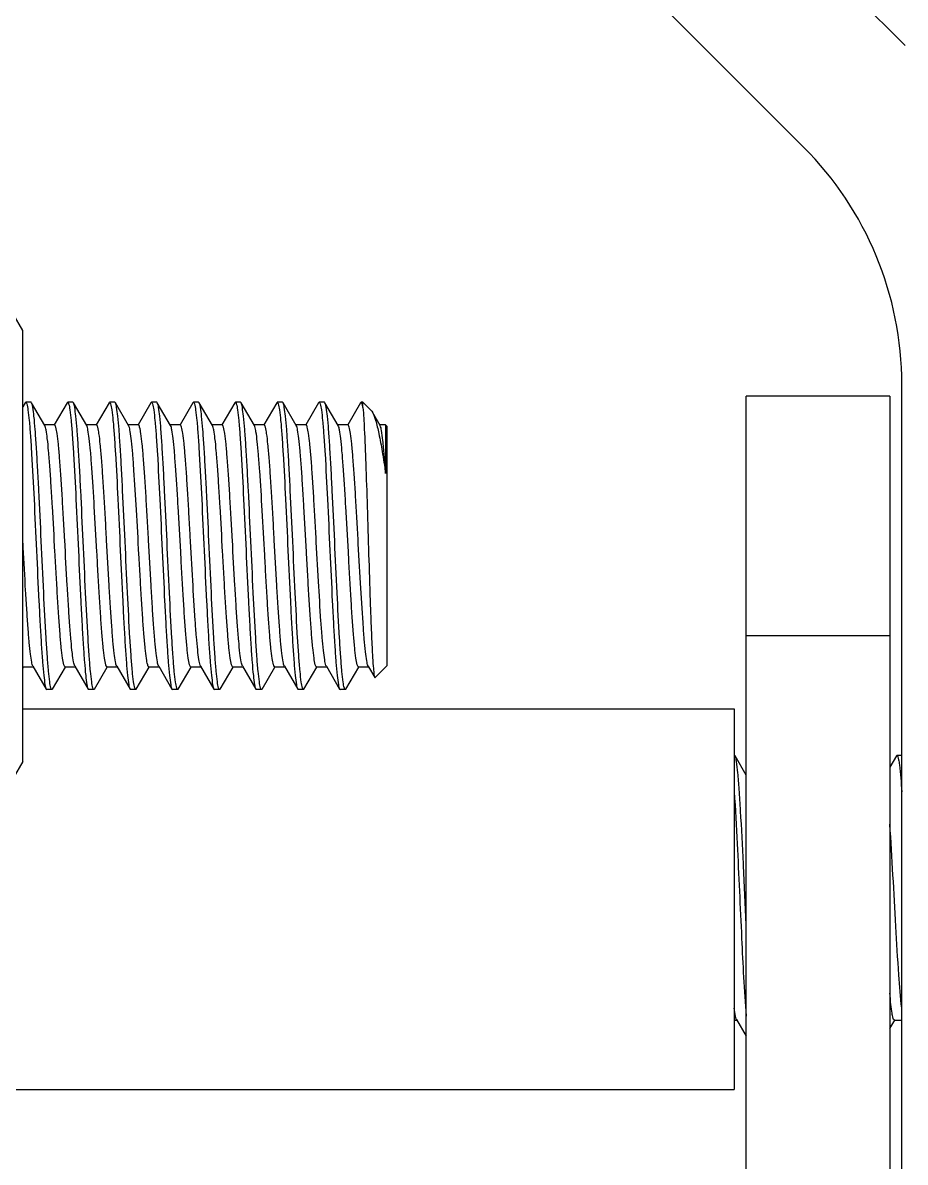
# Model space of a CAD drawing. Extents: x 4995099 to 5303443, y 4627657 to 4889583.
# Drawn here: x 5051316 to 5051850, y 4747990 to 4748681 of the extents above; entities that cross this region are included whole.
import ezdxf

# ---------------------------------------------------------------- set-up
doc = ezdxf.new("R2010")
doc.units = 0
doc.header["$LTSCALE"] = 1000
doc.header["$MEASUREMENT"] = 0
doc.layers.get('0').update_dxf_attribs({"color": 4, "linetype": 'CONTINUOUS'})

msp = doc.modelspace()

# ---------------------------------------------------------------- linework, layer by layer
at = {"linetype": 'Continuous'}
for p, q in [((5051480.22, 4749037.39), (5051850.48, 4748667.13)), ((5051788.87, 4748605.53), (5051418.61, 4748975.79)), ((5051315.53, 4748494.43), (5051303.86, 4748514.64)), ((5051315.53, 4748233.13), (5051315.53, 4748494.43)), ((5051848.41, 4747844.69), (5051848.41, 4748461.79)), ((5051317.01, 4748450.62), (5051315.53, 4748448.06)), ((5051317.01, 4748450.62), (5051317.34, 4748450.9)), ((5051320.51, 4748450.9), (5051317.34, 4748450.9)), ((5051320.51, 4748450.9), (5051317.34, 4748450.9)), ((5051317.34, 4748450.9), (5051317.39, 4748450.89)), ((5051320.84, 4748450.62), (5051320.51, 4748450.9)), ((5051328.86, 4748436.77), (5051320.84, 4748450.62)), ((5051342.42, 4748450.62), (5051334.64, 4748437.19)), ((5051342.42, 4748450.62), (5051342.75, 4748450.9)), ((5051345.92, 4748450.9), (5051342.75, 4748450.9)), ((5051345.92, 4748450.9), (5051342.75, 4748450.9)), ((5051342.75, 4748450.9), (5051342.8, 4748450.89)), ((5051346.25, 4748450.62), (5051345.92, 4748450.9)), ((5051354.27, 4748436.77), (5051346.25, 4748450.62)), ((5051367.83, 4748450.62), (5051360.05, 4748437.19)), ((5051367.83, 4748450.62), (5051368.16, 4748450.9)), ((5051371.33, 4748450.9), (5051368.16, 4748450.9)), ((5051371.33, 4748450.9), (5051368.16, 4748450.9)), ((5051368.16, 4748450.9), (5051368.21, 4748450.89)), ((5051371.66, 4748450.62), (5051371.33, 4748450.9)), ((5051379.68, 4748436.77), (5051371.66, 4748450.62)), ((5051393.24, 4748450.62), (5051385.46, 4748437.19)), ((5051393.24, 4748450.62), (5051393.57, 4748450.9)), ((5051396.74, 4748450.9), (5051393.57, 4748450.9)), ((5051396.74, 4748450.9), (5051393.57, 4748450.9)), ((5051393.57, 4748450.9), (5051393.62, 4748450.89)), ((5051397.07, 4748450.62), (5051396.74, 4748450.9)), ((5051405.09, 4748436.77), (5051397.07, 4748450.62)), ((5051418.65, 4748450.62), (5051410.87, 4748437.19)), ((5051418.65, 4748450.62), (5051418.98, 4748450.9)), ((5051422.15, 4748450.9), (5051418.98, 4748450.9)), ((5051422.15, 4748450.9), (5051418.98, 4748450.9)), ((5051418.98, 4748450.9), (5051419.03, 4748450.89)), ((5051422.48, 4748450.62), (5051422.15, 4748450.9)), ((5051430.5, 4748436.77), (5051422.48, 4748450.62)), ((5051444.06, 4748450.62), (5051436.28, 4748437.19)), ((5051444.06, 4748450.62), (5051444.39, 4748450.9)), ((5051447.56, 4748450.9), (5051444.39, 4748450.9)), ((5051447.56, 4748450.9), (5051444.39, 4748450.9)), ((5051444.39, 4748450.9), (5051444.44, 4748450.89)), ((5051447.89, 4748450.62), (5051447.56, 4748450.9)), ((5051455.91, 4748436.77), (5051447.89, 4748450.62)), ((5051469.47, 4748450.62), (5051461.69, 4748437.19)), ((5051469.47, 4748450.62), (5051469.8, 4748450.9)), ((5051472.97, 4748450.9), (5051469.8, 4748450.9)), ((5051472.97, 4748450.9), (5051469.8, 4748450.9)), ((5051469.8, 4748450.9), (5051469.85, 4748450.89)), ((5051473.3, 4748450.62), (5051472.97, 4748450.9)), ((5051481.32, 4748436.77), (5051473.3, 4748450.62)), ((5051494.88, 4748450.62), (5051487.1, 4748437.19)), ((5051494.88, 4748450.62), (5051495.21, 4748450.9)), ((5051498.38, 4748450.9), (5051495.21, 4748450.9)), ((5051498.38, 4748450.9), (5051495.21, 4748450.9)), ((5051495.21, 4748450.9), (5051495.26, 4748450.89)), ((5051498.71, 4748450.62), (5051498.38, 4748450.9)), ((5051506.73, 4748436.77), (5051498.71, 4748450.62)), ((5051520.29, 4748450.62), (5051512.51, 4748437.19)), ((5051520.62, 4748450.9), (5051520.29, 4748450.62)), ((5051521.71, 4748450.9), (5051520.62, 4748450.9)), ((5051526.64, 4748445.98), (5051521.71, 4748450.9)), ((5051521.71, 4748447.72), (5051521.71, 4748450.9)), ((5051754.03, 4747508.28), (5051754.03, 4748454.53)), ((5051841.15, 4748454.53), (5051754.03, 4748454.53)), ((5051841.15, 4748454.53), (5051841.15, 4747118.69)), ((5051532.14, 4748436.77), (5051527.46, 4748444.86)), ((5051334.78, 4748437.11), (5051328.67, 4748437.11)), ((5051360.19, 4748437.11), (5051354.08, 4748437.11)), ((5051385.6, 4748437.11), (5051379.49, 4748437.11)), ((5051379.88, 4748436.36), (5051379.68, 4748436.77)), ((5051411.01, 4748437.11), (5051404.9, 4748437.11)), ((5051436.42, 4748437.11), (5051430.31, 4748437.11)), ((5051461.83, 4748437.11), (5051455.72, 4748437.11)), ((5051456.15, 4748436.25), (5051455.91, 4748436.77)), ((5051487.24, 4748437.11), (5051481.13, 4748437.11)), ((5051512.65, 4748437.11), (5051506.54, 4748437.11)), ((5051535.51, 4748437.11), (5051531.95, 4748437.11)), ((5051536.23, 4748436.38), (5051535.51, 4748437.11)), ((5051535.51, 4748437.11), (5051535.51, 4748407.78)), ((5051536.23, 4748436.38), (5051536.23, 4748291.18)), ((5051315.73, 4748363.79), (5051315.53, 4748367.33)), ((5051315.78, 4748362.87), (5051315.73, 4748363.79)), ((5051841.15, 4748309.33), (5051754.03, 4748309.33)), ((5051321.69, 4748290.79), (5051329.72, 4748276.94)), ((5051347.1, 4748290.79), (5051355.13, 4748276.94)), ((5051372.51, 4748290.79), (5051380.54, 4748276.94)), ((5051397.92, 4748290.79), (5051405.95, 4748276.94)), ((5051423.33, 4748290.79), (5051431.36, 4748276.94)), ((5051448.74, 4748290.79), (5051456.77, 4748276.94)), ((5051474.15, 4748290.79), (5051482.18, 4748276.94)), ((5051499.56, 4748290.79), (5051499.33, 4748291.3)), ((5051499.56, 4748290.79), (5051507.59, 4748276.94)), ((5051524.97, 4748290.79), (5051524.85, 4748291.04)), ((5051524.97, 4748290.79), (5051525.17, 4748290.45)), ((5051536.23, 4748291.18), (5051529.07, 4748284.02)), ((5051315.53, 4748289.7), (5051315.92, 4748290.37)), ((5051315.77, 4748290.45), (5051321.89, 4748290.45)), ((5051333.54, 4748276.94), (5051341.33, 4748290.37)), ((5051341.18, 4748290.45), (5051347.3, 4748290.45)), ((5051358.95, 4748276.94), (5051366.74, 4748290.37)), ((5051366.59, 4748290.45), (5051372.71, 4748290.45)), ((5051384.36, 4748276.94), (5051392.15, 4748290.37)), ((5051392, 4748290.45), (5051398.12, 4748290.45)), ((5051409.77, 4748276.94), (5051417.56, 4748290.37)), ((5051417.41, 4748290.45), (5051423.53, 4748290.45)), ((5051435.18, 4748276.94), (5051442.97, 4748290.37)), ((5051442.82, 4748290.45), (5051448.94, 4748290.45)), ((5051460.59, 4748276.94), (5051468.38, 4748290.37)), ((5051468.23, 4748290.45), (5051474.35, 4748290.45)), ((5051486, 4748276.94), (5051493.79, 4748290.37)), ((5051493.64, 4748290.45), (5051499.76, 4748290.45)), ((5051511.41, 4748276.94), (5051519.2, 4748290.37)), ((5051519.05, 4748290.45), (5051525.17, 4748290.45)), ((5051525.17, 4748290.45), (5051528.85, 4748284.1)), ((5051528.85, 4748284.1), (5051529.07, 4748284.02)), ((5051329.72, 4748276.94), (5051330.04, 4748276.66)), ((5051333.54, 4748276.94), (5051333.22, 4748276.66)), ((5051355.13, 4748276.94), (5051355.45, 4748276.66)), ((5051358.95, 4748276.94), (5051358.63, 4748276.66)), ((5051380.54, 4748276.94), (5051380.86, 4748276.66)), ((5051384.36, 4748276.94), (5051384.04, 4748276.66)), ((5051405.95, 4748276.94), (5051406.27, 4748276.66)), ((5051409.77, 4748276.94), (5051409.45, 4748276.66)), ((5051431.36, 4748276.94), (5051431.68, 4748276.66)), ((5051435.18, 4748276.94), (5051434.86, 4748276.66)), ((5051456.77, 4748276.94), (5051457.09, 4748276.66)), ((5051460.59, 4748276.94), (5051460.27, 4748276.66)), ((5051482.18, 4748276.94), (5051482.5, 4748276.66)), ((5051486, 4748276.94), (5051485.68, 4748276.66)), ((5051507.59, 4748276.94), (5051507.91, 4748276.66)), ((5051511.41, 4748276.94), (5051511.09, 4748276.66)), ((5051333.22, 4748276.66), (5051330.04, 4748276.66)), ((5051333.22, 4748276.66), (5051330.04, 4748276.66)), ((5051333.22, 4748276.66), (5051333.17, 4748276.67)), ((5051358.63, 4748276.66), (5051355.45, 4748276.66)), ((5051358.63, 4748276.66), (5051355.45, 4748276.66)), ((5051358.63, 4748276.66), (5051358.58, 4748276.67)), ((5051384.04, 4748276.66), (5051380.86, 4748276.66)), ((5051384.04, 4748276.66), (5051380.86, 4748276.66)), ((5051384.04, 4748276.66), (5051383.99, 4748276.67)), ((5051409.45, 4748276.66), (5051406.27, 4748276.66)), ((5051409.45, 4748276.66), (5051406.27, 4748276.66)), ((5051409.45, 4748276.66), (5051409.4, 4748276.67)), ((5051434.86, 4748276.66), (5051431.68, 4748276.66)), ((5051434.86, 4748276.66), (5051431.68, 4748276.66)), ((5051434.86, 4748276.66), (5051434.81, 4748276.67)), ((5051460.27, 4748276.66), (5051457.09, 4748276.66)), ((5051460.27, 4748276.66), (5051457.09, 4748276.66)), ((5051460.27, 4748276.66), (5051460.22, 4748276.67)), ((5051485.68, 4748276.66), (5051482.5, 4748276.66)), ((5051485.68, 4748276.66), (5051482.5, 4748276.66)), ((5051485.68, 4748276.66), (5051485.63, 4748276.67)), ((5051511.09, 4748276.66), (5051507.91, 4748276.66)), ((5051511.09, 4748276.66), (5051507.91, 4748276.66)), ((5051511.09, 4748276.66), (5051511.04, 4748276.67)), ((5051315.53, 4748265.04), (5051746.77, 4748265.04)), ((5051746.77, 4748265.04), (5051746.77, 4748034.18)), ((5051747.34, 4748236.45), (5051747.02, 4748236.73)), ((5051754.03, 4748224.9), (5051747.34, 4748236.45)), ((5051845.15, 4748236.45), (5051841.15, 4748229.55)), ((5051845.15, 4748236.45), (5051845.48, 4748236.73)), ((5051848.66, 4748236.73), (5051845.48, 4748236.73)), ((5051848.66, 4748236.73), (5051845.48, 4748236.73)), ((5051315.53, 4748233.13), (5051303.86, 4748212.92)), ((5051748.2, 4748076.62), (5051754.03, 4748066.54)), ((5051746.77, 4748076.28), (5051748.58, 4748076.28)), ((5051841.15, 4748071.19), (5051844.11, 4748076.28)), ((5051843.91, 4748076.28), (5051848.41, 4748076.28)), ((5051179.57, 4748034.18), (5051746.77, 4748034.18))]:
    msp.add_line(p, q, dxfattribs=at)
msp.add_arc((5051645.13, 4748461.79), 203.28, 0, 44.99999, dxfattribs=at)
for points, knots in [([(5051317.39, 4748450.89), (5051317.44, 4748450.88), (5051317.74, 4748450.65), (5051317.83, 4748450.27), (5051317.93, 4748449.97)], [0, 0, 0, 0, 0.14607, 1, 1, 1, 1]), ([(5051317.93, 4748449.97), (5051318.31, 4748448.76), (5051318.81, 4748445.34), (5051319.53, 4748438.96), (5051320.21, 4748430.08), (5051321.24, 4748414.2), (5051322.43, 4748390.89), (5051323.82, 4748361.03), (5051325, 4748335.68), (5051325.99, 4748316.6), (5051326.7, 4748304.31), (5051327.43, 4748294.01), (5051328.08, 4748285.96), (5051328.85, 4748280.59), (5051329.25, 4748277.75), (5051329.72, 4748276.94)], [0, 0, 0, 0, 0.021893, 0.059338, 0.11121, 0.175832, 0.33449, 0.514559, 0.692469, 0.77323, 0.844901, 0.90513, 0.951948, 0.983856, 1, 1, 1, 1]), ([(5051332.63, 4748277.59), (5051332.24, 4748278.79), (5051331.74, 4748282.21), (5051331.03, 4748288.59), (5051330.34, 4748297.47), (5051329.31, 4748313.35), (5051328.12, 4748336.66), (5051326.74, 4748366.52), (5051325.56, 4748391.88), (5051324.56, 4748410.96), (5051323.85, 4748423.25), (5051323.12, 4748433.55), (5051322.48, 4748441.6), (5051321.71, 4748446.97), (5051321.31, 4748449.81), (5051320.84, 4748450.62)], [0, 0, 0, 0, 0.02187, 0.059297, 0.111154, 0.175764, 0.334422, 0.514507, 0.692435, 0.773208, 0.844889, 0.905123, 0.951944, 0.983855, 1, 1, 1, 1]), ([(5051342.8, 4748450.89), (5051342.85, 4748450.88), (5051343.15, 4748450.65), (5051343.24, 4748450.27), (5051343.34, 4748449.98)], [0, 0, 0, 0, 0.146483, 1, 1, 1, 1]), ([(5051343.34, 4748449.98), (5051343.72, 4748448.78), (5051344.22, 4748445.36), (5051344.93, 4748438.99), (5051345.62, 4748430.11), (5051346.65, 4748414.23), (5051347.84, 4748390.92), (5051349.23, 4748361.06), (5051350.4, 4748335.7), (5051351.4, 4748316.61), (5051352.11, 4748304.32), (5051352.84, 4748294.01), (5051353.49, 4748285.96), (5051354.26, 4748280.59), (5051354.66, 4748277.75), (5051355.13, 4748276.94)], [0, 0, 0, 0, 0.021833, 0.05923, 0.111064, 0.175659, 0.33431, 0.514413, 0.692368, 0.773157, 0.844855, 0.905103, 0.951934, 0.983852, 1, 1, 1, 1]), ([(5051358.04, 4748277.59), (5051357.65, 4748278.8), (5051357.15, 4748282.22), (5051356.44, 4748288.6), (5051355.75, 4748297.48), (5051354.72, 4748313.36), (5051353.53, 4748336.67), (5051352.15, 4748366.53), (5051350.97, 4748391.88), (5051349.97, 4748410.97), (5051349.26, 4748423.25), (5051348.53, 4748433.55), (5051347.89, 4748441.6), (5051347.12, 4748446.97), (5051346.72, 4748449.81), (5051346.25, 4748450.62)], [0, 0, 0, 0, 0.02189, 0.059333, 0.111204, 0.175825, 0.334482, 0.514553, 0.692464, 0.773225, 0.844897, 0.905128, 0.951947, 0.983856, 1, 1, 1, 1]), ([(5051368.21, 4748450.89), (5051368.26, 4748450.88), (5051368.55, 4748450.66), (5051368.65, 4748450.29), (5051368.74, 4748450)], [0, 0, 0, 0, 0.14739, 1, 1, 1, 1]), ([(5051368.74, 4748450), (5051369.13, 4748448.81), (5051369.62, 4748445.41), (5051370.34, 4748439.05), (5051371.03, 4748430.18), (5051372.06, 4748414.31), (5051373.25, 4748391.01), (5051374.63, 4748361.13), (5051375.81, 4748335.75), (5051376.81, 4748316.65), (5051377.52, 4748304.35), (5051378.25, 4748294.03), (5051378.9, 4748285.97), (5051379.67, 4748280.59), (5051380.07, 4748277.75), (5051380.54, 4748276.94)], [0, 0, 0, 0, 0.021699, 0.058987, 0.110742, 0.175283, 0.333897, 0.514056, 0.692114, 0.772961, 0.844719, 0.905022, 0.951896, 0.98384, 1, 1, 1, 1]), ([(5051383.45, 4748277.58), (5051383.07, 4748278.79), (5051382.57, 4748282.2), (5051381.85, 4748288.57), (5051381.17, 4748297.45), (5051380.14, 4748313.33), (5051378.94, 4748336.64), (5051377.56, 4748366.5), (5051376.38, 4748391.86), (5051375.38, 4748410.95), (5051374.67, 4748423.24), (5051373.94, 4748433.55), (5051373.3, 4748441.6), (5051372.53, 4748446.97), (5051372.13, 4748449.81), (5051371.66, 4748450.62)], [0, 0, 0, 0, 0.021836, 0.059237, 0.111077, 0.175677, 0.334321, 0.514424, 0.692372, 0.773156, 0.844853, 0.905103, 0.951936, 0.983852, 1, 1, 1, 1]), ([(5051393.62, 4748450.89), (5051393.67, 4748450.88), (5051393.97, 4748450.65), (5051394.06, 4748450.27), (5051394.16, 4748449.97)], [0, 0, 0, 0, 0.146196, 1, 1, 1, 1]), ([(5051394.16, 4748449.97), (5051394.54, 4748448.77), (5051395.04, 4748445.35), (5051395.76, 4748438.97), (5051396.44, 4748430.09), (5051397.47, 4748414.21), (5051398.66, 4748390.9), (5051400.05, 4748361.04), (5051401.23, 4748335.68), (5051402.22, 4748316.6), (5051402.93, 4748304.31), (5051403.66, 4748294.01), (5051404.31, 4748285.96), (5051405.08, 4748280.59), (5051405.48, 4748277.75), (5051405.95, 4748276.94)], [0, 0, 0, 0, 0.021874, 0.059306, 0.111169, 0.175785, 0.334437, 0.514518, 0.69244, 0.773206, 0.844885, 0.905122, 0.951944, 0.983855, 1, 1, 1, 1]), ([(5051408.87, 4748277.56), (5051408.48, 4748278.76), (5051407.98, 4748282.16), (5051407.27, 4748288.52), (5051406.58, 4748297.39), (5051405.55, 4748313.26), (5051404.36, 4748336.57), (5051402.97, 4748366.44), (5051401.79, 4748391.82), (5051400.8, 4748410.92), (5051400.09, 4748423.22), (5051399.35, 4748433.53), (5051398.71, 4748441.59), (5051397.94, 4748446.97), (5051397.54, 4748449.81), (5051397.07, 4748450.62)], [0, 0, 0, 0, 0.021728, 0.059039, 0.110811, 0.175364, 0.333989, 0.514137, 0.692171, 0.773007, 0.844751, 0.905041, 0.951904, 0.983842, 1, 1, 1, 1]), ([(5051419.03, 4748450.89), (5051419.08, 4748450.88), (5051419.38, 4748450.65), (5051419.48, 4748450.27), (5051419.57, 4748449.97)], [0, 0, 0, 0, 0.146015, 1, 1, 1, 1]), ([(5051419.57, 4748449.97), (5051419.95, 4748448.76), (5051420.45, 4748445.34), (5051421.17, 4748438.96), (5051421.85, 4748430.07), (5051422.88, 4748414.19), (5051424.07, 4748390.88), (5051425.46, 4748361.03), (5051426.64, 4748335.67), (5051427.63, 4748316.59), (5051428.34, 4748304.31), (5051429.07, 4748294.01), (5051429.72, 4748285.96), (5051430.49, 4748280.59), (5051430.89, 4748277.75), (5051431.36, 4748276.94)], [0, 0, 0, 0, 0.021902, 0.059353, 0.11123, 0.175855, 0.334516, 0.514581, 0.692484, 0.773243, 0.844911, 0.905136, 0.951951, 0.983857, 1, 1, 1, 1]), ([(5051434.27, 4748277.59), (5051433.88, 4748278.8), (5051433.38, 4748282.21), (5051432.67, 4748288.59), (5051431.98, 4748297.48), (5051430.95, 4748313.36), (5051429.76, 4748336.67), (5051428.38, 4748366.52), (5051427.2, 4748391.88), (5051426.2, 4748410.97), (5051425.49, 4748423.25), (5051424.76, 4748433.55), (5051424.12, 4748441.6), (5051423.35, 4748446.97), (5051422.95, 4748449.81), (5051422.48, 4748450.62)], [0, 0, 0, 0, 0.021885, 0.059324, 0.11119, 0.175807, 0.334466, 0.514541, 0.692458, 0.773225, 0.8449, 0.90513, 0.951948, 0.983856, 1, 1, 1, 1]), ([(5051444.44, 4748450.89), (5051444.49, 4748450.88), (5051444.79, 4748450.65), (5051444.88, 4748450.28), (5051444.97, 4748449.99)], [0, 0, 0, 0, 0.146759, 1, 1, 1, 1]), ([(5051444.97, 4748449.99), (5051445.36, 4748448.79), (5051445.86, 4748445.38), (5051446.57, 4748439.01), (5051447.26, 4748430.13), (5051448.29, 4748414.26), (5051449.48, 4748390.95), (5051450.86, 4748361.08), (5051452.04, 4748335.72), (5051453.04, 4748316.62), (5051453.75, 4748304.33), (5051454.48, 4748294.02), (5051455.13, 4748285.97), (5051455.9, 4748280.59), (5051456.3, 4748277.75), (5051456.77, 4748276.94)], [0, 0, 0, 0, 0.021792, 0.059156, 0.110966, 0.175545, 0.334187, 0.514308, 0.692293, 0.7731, 0.844815, 0.905079, 0.951923, 0.983848, 1, 1, 1, 1]), ([(5051459.68, 4748277.59), (5051459.29, 4748278.8), (5051458.79, 4748282.21), (5051458.08, 4748288.59), (5051457.39, 4748297.48), (5051456.36, 4748313.36), (5051455.17, 4748336.66), (5051453.79, 4748366.52), (5051452.61, 4748391.88), (5051451.61, 4748410.96), (5051450.9, 4748423.25), (5051450.17, 4748433.55), (5051449.53, 4748441.6), (5051448.76, 4748446.97), (5051448.36, 4748449.81), (5051447.89, 4748450.62)], [0, 0, 0, 0, 0.021878, 0.059312, 0.111177, 0.175794, 0.334448, 0.514526, 0.692445, 0.773211, 0.844888, 0.905123, 0.951945, 0.983855, 1, 1, 1, 1]), ([(5051469.85, 4748450.89), (5051469.9, 4748450.88), (5051470.2, 4748450.65), (5051470.29, 4748450.28), (5051470.38, 4748449.99)], [0, 0, 0, 0, 0.146768, 1, 1, 1, 1]), ([(5051470.38, 4748449.99), (5051470.77, 4748448.79), (5051471.27, 4748445.38), (5051471.98, 4748439.01), (5051472.67, 4748430.13), (5051473.7, 4748414.26), (5051474.89, 4748390.95), (5051476.27, 4748361.09), (5051477.45, 4748335.72), (5051478.45, 4748316.62), (5051479.16, 4748304.33), (5051479.89, 4748294.02), (5051480.54, 4748285.97), (5051481.31, 4748280.59), (5051481.71, 4748277.75), (5051482.18, 4748276.94)], [0, 0, 0, 0, 0.021791, 0.059155, 0.110967, 0.175548, 0.334182, 0.514304, 0.692288, 0.773093, 0.844809, 0.905077, 0.951923, 0.983848, 1, 1, 1, 1]), ([(5051485.09, 4748277.57), (5051484.71, 4748278.77), (5051484.21, 4748282.18), (5051483.5, 4748288.54), (5051482.81, 4748297.42), (5051481.78, 4748313.29), (5051480.59, 4748336.6), (5051479.2, 4748366.46), (5051478.02, 4748391.84), (5051477.03, 4748410.93), (5051476.31, 4748423.23), (5051475.58, 4748433.54), (5051474.94, 4748441.59), (5051474.17, 4748446.97), (5051473.77, 4748449.81), (5051473.3, 4748450.62)], [0, 0, 0, 0, 0.021768, 0.059112, 0.11091, 0.17548, 0.33411, 0.514241, 0.692243, 0.773059, 0.844786, 0.905063, 0.951916, 0.983846, 1, 1, 1, 1]), ([(5051495.26, 4748450.89), (5051495.31, 4748450.88), (5051495.61, 4748450.65), (5051495.7, 4748450.27), (5051495.8, 4748449.97)], [0, 0, 0, 0, 0.146155, 1, 1, 1, 1]), ([(5051495.8, 4748449.97), (5051496.18, 4748448.77), (5051496.68, 4748445.35), (5051497.4, 4748438.97), (5051498.08, 4748430.08), (5051499.11, 4748414.2), (5051500.3, 4748390.9), (5051501.69, 4748361.04), (5051502.87, 4748335.68), (5051503.86, 4748316.6), (5051504.57, 4748304.31), (5051505.3, 4748294.01), (5051505.95, 4748285.96), (5051506.72, 4748280.59), (5051507.12, 4748277.75), (5051507.59, 4748276.94)], [0, 0, 0, 0, 0.02188, 0.059316, 0.111182, 0.1758, 0.334454, 0.51453, 0.692448, 0.773213, 0.844889, 0.905123, 0.951945, 0.983855, 1, 1, 1, 1]), ([(5051510.5, 4748277.57), (5051510.12, 4748278.77), (5051509.62, 4748282.18), (5051508.91, 4748288.54), (5051508.22, 4748297.41), (5051507.19, 4748313.29), (5051506, 4748336.6), (5051504.61, 4748366.46), (5051503.43, 4748391.84), (5051502.44, 4748410.93), (5051501.72, 4748423.23), (5051500.99, 4748433.54), (5051500.35, 4748441.59), (5051499.58, 4748446.97), (5051499.18, 4748449.81), (5051498.71, 4748450.62)], [0, 0, 0, 0, 0.021766, 0.059108, 0.110903, 0.175472, 0.334108, 0.51424, 0.692244, 0.773062, 0.844789, 0.905064, 0.951915, 0.983846, 1, 1, 1, 1]), ([(5051520.93, 4748450.64), (5051520.89, 4748450.72), (5051520.81, 4748450.83), (5051520.67, 4748450.9), (5051520.62, 4748450.9)], [0, 0, 0, 0, 0.595459, 1, 1, 1, 1]), ([(5051521.71, 4748447.72), (5051521.65, 4748448.07), (5051521.45, 4748449.05), (5051521.27, 4748450.08), (5051520.93, 4748450.64)], [0, 0, 0, 0, 0.346578, 1, 1, 1, 1]), ([(5051521.71, 4748447.72), (5051522.15, 4748443.38), (5051522.72, 4748432.06), (5051523.54, 4748411.97), (5051524.35, 4748386.61), (5051525.19, 4748358.9), (5051525.91, 4748335.81), (5051526.53, 4748318.65), (5051526.96, 4748307.73), (5051527.43, 4748298.65), (5051527.78, 4748291.64), (5051528.35, 4748287.11), (5051528.49, 4748284.73), (5051528.85, 4748284.1)], [0, 0, 0, 0, 0.079873, 0.207357, 0.368394, 0.544526, 0.714953, 0.791458, 0.858883, 0.915067, 0.958179, 0.986787, 1, 1, 1, 1]), ([(5051527.46, 4748444.86), (5051528.34, 4748443.33), (5051529.77, 4748438.99), (5051531.65, 4748431.02), (5051533.6, 4748420.26), (5051534.85, 4748412.2), (5051535.51, 4748407.78)], [0, 0, 0, 0, 0.139011, 0.356589, 0.647179, 1, 1, 1, 1]), ([(5051341.18, 4748290.45), (5051341.01, 4748290.45), (5051340.64, 4748290.98), (5051340.14, 4748292.66), (5051339.47, 4748296.54), (5051338.77, 4748302.81), (5051338.03, 4748311.35), (5051337.28, 4748321.75), (5051336.53, 4748333.69), (5051335.78, 4748346.7), (5051334.77, 4748364.85), (5051333.79, 4748382.83), (5051332.75, 4748400), (5051332.01, 4748411.23), (5051331.25, 4748420.72), (5051330.56, 4748428.21), (5051329.78, 4748433.28), (5051329.32, 4748435.98), (5051328.86, 4748436.77)], [0, 0, 0, 0, 0.003456, 0.010692, 0.037889, 0.081613, 0.140406, 0.212192, 0.2944, 0.384075, 0.477989, 0.664972, 0.751304, 0.828651, 0.894236, 0.945722, 0.981321, 1, 1, 1, 1]), ([(5051347.1, 4748290.79), (5051346.64, 4748291.58), (5051346.18, 4748294.28), (5051345.41, 4748299.36), (5051344.72, 4748306.84), (5051343.96, 4748316.34), (5051343.21, 4748327.56), (5051342.18, 4748344.73), (5051341.2, 4748362.71), (5051340.19, 4748380.86), (5051339.44, 4748393.88), (5051338.68, 4748405.81), (5051337.94, 4748416.21), (5051337.19, 4748424.75), (5051336.5, 4748431.02), (5051335.82, 4748434.9), (5051335.32, 4748436.59), (5051334.95, 4748437.11), (5051334.78, 4748437.11)], [0, 0, 0, 0, 0.01868, 0.054278, 0.105764, 0.171348, 0.248694, 0.335027, 0.52201, 0.615925, 0.705601, 0.787809, 0.859593, 0.918386, 0.962109, 0.989306, 0.996546, 1, 1, 1, 1]), ([(5051366.59, 4748290.45), (5051366.42, 4748290.45), (5051366.05, 4748290.98), (5051365.55, 4748292.66), (5051364.88, 4748296.54), (5051364.18, 4748302.81), (5051363.44, 4748311.35), (5051362.69, 4748321.75), (5051361.94, 4748333.69), (5051361.19, 4748346.7), (5051360.18, 4748364.85), (5051359.2, 4748382.83), (5051358.16, 4748400), (5051357.42, 4748411.23), (5051356.66, 4748420.72), (5051355.97, 4748428.21), (5051355.19, 4748433.28), (5051354.73, 4748435.98), (5051354.27, 4748436.77)], [0, 0, 0, 0, 0.003456, 0.010693, 0.037891, 0.081614, 0.140408, 0.212192, 0.2944, 0.384075, 0.47799, 0.664974, 0.751306, 0.828653, 0.894237, 0.945723, 0.981321, 1, 1, 1, 1]), ([(5051372.51, 4748290.79), (5051372.05, 4748291.58), (5051371.59, 4748294.28), (5051370.82, 4748299.36), (5051370.13, 4748306.84), (5051369.37, 4748316.34), (5051368.62, 4748327.56), (5051367.59, 4748344.73), (5051366.61, 4748362.71), (5051365.6, 4748380.86), (5051364.85, 4748393.88), (5051364.09, 4748405.81), (5051363.35, 4748416.21), (5051362.6, 4748424.75), (5051361.91, 4748431.02), (5051361.23, 4748434.9), (5051360.73, 4748436.59), (5051360.36, 4748437.11), (5051360.19, 4748437.11)], [0, 0, 0, 0, 0.018679, 0.054277, 0.105763, 0.171348, 0.248694, 0.335027, 0.52201, 0.615925, 0.7056, 0.787807, 0.859593, 0.918386, 0.96211, 0.989308, 0.996544, 1, 1, 1, 1]), ([(5051392, 4748290.45), (5051391.84, 4748290.45), (5051391.47, 4748290.96), (5051390.98, 4748292.59), (5051390.31, 4748296.36), (5051389.63, 4748302.44), (5051388.9, 4748310.74), (5051388.16, 4748320.86), (5051387.42, 4748332.5), (5051386.68, 4748345.23), (5051385.69, 4748363.08), (5051384.5, 4748384.68), (5051383.28, 4748405.04), (5051382.23, 4748418.97), (5051381.52, 4748426.77), (5051380.79, 4748432.35), (5051380.27, 4748435.33), (5051379.88, 4748436.36)], [0, 0, 0, 0, 0.003387, 0.010439, 0.0369, 0.079457, 0.136743, 0.2068, 0.287199, 0.375139, 0.467553, 0.652855, 0.817457, 0.884687, 0.938635, 0.97747, 1, 1, 1, 1]), ([(5051397.92, 4748290.79), (5051397.46, 4748291.58), (5051397, 4748294.28), (5051396.23, 4748299.36), (5051395.54, 4748306.84), (5051394.78, 4748316.34), (5051394.03, 4748327.56), (5051393, 4748344.73), (5051392.02, 4748362.71), (5051391.01, 4748380.86), (5051390.26, 4748393.88), (5051389.5, 4748405.81), (5051388.76, 4748416.21), (5051388.01, 4748424.75), (5051387.32, 4748431.02), (5051386.64, 4748434.9), (5051386.14, 4748436.59), (5051385.77, 4748437.11), (5051385.6, 4748437.11)], [0, 0, 0, 0, 0.01868, 0.054279, 0.105765, 0.17135, 0.248697, 0.335029, 0.522011, 0.615926, 0.705601, 0.787809, 0.859595, 0.918388, 0.962111, 0.989308, 0.996545, 1, 1, 1, 1]), ([(5051417.41, 4748290.45), (5051417.24, 4748290.46), (5051416.87, 4748290.98), (5051416.37, 4748292.66), (5051415.7, 4748296.54), (5051415, 4748302.81), (5051414.26, 4748311.35), (5051413.51, 4748321.75), (5051412.76, 4748333.69), (5051412.01, 4748346.7), (5051411, 4748364.85), (5051410.02, 4748382.83), (5051408.98, 4748400), (5051408.24, 4748411.23), (5051407.48, 4748420.72), (5051406.79, 4748428.21), (5051406.01, 4748433.28), (5051405.55, 4748435.98), (5051405.09, 4748436.77)], [0, 0, 0, 0, 0.003455, 0.010692, 0.037889, 0.081612, 0.140406, 0.212191, 0.294399, 0.384075, 0.477989, 0.664972, 0.751304, 0.82865, 0.894235, 0.945722, 0.981321, 1, 1, 1, 1]), ([(5051423.06, 4748291.42), (5051422.68, 4748292.54), (5051422.16, 4748295.65), (5051421.44, 4748301.41), (5051420.73, 4748309.34), (5051419.68, 4748323.35), (5051418.47, 4748343.7), (5051417.29, 4748365.22), (5051416.3, 4748382.94), (5051415.57, 4748395.55), (5051414.83, 4748407.07), (5051414.1, 4748417.07), (5051413.37, 4748425.27), (5051412.69, 4748431.28), (5051412.03, 4748435), (5051411.54, 4748436.61), (5051411.18, 4748437.11), (5051411.01, 4748437.11)], [0, 0, 0, 0, 0.024104, 0.064245, 0.119183, 0.187069, 0.352029, 0.536643, 0.62845, 0.715691, 0.795361, 0.864724, 0.921406, 0.963495, 0.989662, 0.996639, 1, 1, 1, 1]), ([(5051442.82, 4748290.45), (5051442.65, 4748290.45), (5051442.28, 4748290.98), (5051441.78, 4748292.66), (5051441.11, 4748296.54), (5051440.41, 4748302.81), (5051439.67, 4748311.35), (5051438.92, 4748321.75), (5051438.17, 4748333.69), (5051437.42, 4748346.7), (5051436.41, 4748364.85), (5051435.43, 4748382.83), (5051434.39, 4748400), (5051433.65, 4748411.23), (5051432.89, 4748420.72), (5051432.2, 4748428.21), (5051431.42, 4748433.28), (5051430.96, 4748435.98), (5051430.5, 4748436.77)], [0, 0, 0, 0, 0.003456, 0.010693, 0.037891, 0.081614, 0.140408, 0.212193, 0.2944, 0.384075, 0.47799, 0.664974, 0.751306, 0.828653, 0.894237, 0.945723, 0.981321, 1, 1, 1, 1]), ([(5051448.74, 4748290.79), (5051448.28, 4748291.58), (5051447.82, 4748294.28), (5051447.05, 4748299.36), (5051446.36, 4748306.84), (5051445.6, 4748316.34), (5051444.85, 4748327.56), (5051443.82, 4748344.73), (5051442.84, 4748362.71), (5051441.83, 4748380.86), (5051441.08, 4748393.88), (5051440.32, 4748405.81), (5051439.58, 4748416.21), (5051438.83, 4748424.75), (5051438.14, 4748431.02), (5051437.46, 4748434.9), (5051436.96, 4748436.59), (5051436.59, 4748437.11), (5051436.42, 4748437.11)], [0, 0, 0, 0, 0.018679, 0.054277, 0.105763, 0.171347, 0.248694, 0.335027, 0.52201, 0.615925, 0.7056, 0.787807, 0.859592, 0.918386, 0.962109, 0.989307, 0.996544, 1, 1, 1, 1]), ([(5051468.23, 4748290.45), (5051468.07, 4748290.45), (5051467.7, 4748290.95), (5051467.21, 4748292.58), (5051466.55, 4748296.32), (5051465.87, 4748302.36), (5051465.14, 4748310.61), (5051464.41, 4748320.67), (5051463.67, 4748332.24), (5051462.93, 4748344.9), (5051461.94, 4748362.69), (5051460.76, 4748384.24), (5051459.54, 4748404.6), (5051458.49, 4748418.57), (5051457.78, 4748426.44), (5051457.06, 4748432.12), (5051456.54, 4748435.17), (5051456.15, 4748436.25)], [0, 0, 0, 0, 0.003373, 0.010385, 0.036689, 0.078996, 0.13596, 0.205646, 0.285655, 0.373222, 0.465313, 0.650248, 0.815042, 0.882623, 0.937099, 0.976631, 1, 1, 1, 1]), ([(5051474.15, 4748290.79), (5051473.69, 4748291.58), (5051473.23, 4748294.28), (5051472.46, 4748299.36), (5051471.77, 4748306.84), (5051471.01, 4748316.34), (5051470.26, 4748327.56), (5051469.23, 4748344.73), (5051468.25, 4748362.71), (5051467.24, 4748380.86), (5051466.49, 4748393.88), (5051465.73, 4748405.81), (5051464.99, 4748416.21), (5051464.24, 4748424.75), (5051463.55, 4748431.02), (5051462.87, 4748434.9), (5051462.37, 4748436.59), (5051462, 4748437.11), (5051461.83, 4748437.11)], [0, 0, 0, 0, 0.01868, 0.054279, 0.105765, 0.17135, 0.248697, 0.335029, 0.522011, 0.615925, 0.705601, 0.787809, 0.859595, 0.918388, 0.962111, 0.989308, 0.996545, 1, 1, 1, 1]), ([(5051493.64, 4748290.45), (5051493.47, 4748290.46), (5051493.1, 4748290.98), (5051492.6, 4748292.66), (5051491.93, 4748296.54), (5051491.23, 4748302.81), (5051490.49, 4748311.35), (5051489.74, 4748321.75), (5051488.99, 4748333.69), (5051488.24, 4748346.7), (5051487.23, 4748364.85), (5051486.25, 4748382.83), (5051485.21, 4748400), (5051484.47, 4748411.23), (5051483.71, 4748420.72), (5051483.02, 4748428.21), (5051482.24, 4748433.28), (5051481.78, 4748435.98), (5051481.32, 4748436.77)], [0, 0, 0, 0, 0.003455, 0.010692, 0.037889, 0.081612, 0.140405, 0.212191, 0.294399, 0.384075, 0.477989, 0.664971, 0.751303, 0.82865, 0.894235, 0.945721, 0.98132, 1, 1, 1, 1]), ([(5051499.33, 4748291.3), (5051498.94, 4748292.37), (5051498.43, 4748295.42), (5051497.7, 4748301.08), (5051496.99, 4748308.94), (5051495.94, 4748322.91), (5051494.72, 4748343.27), (5051493.54, 4748364.82), (5051492.55, 4748382.62), (5051491.81, 4748395.29), (5051491.07, 4748406.87), (5051490.34, 4748416.94), (5051489.61, 4748425.19), (5051488.93, 4748431.24), (5051488.26, 4748434.98), (5051487.77, 4748436.61), (5051487.41, 4748437.11), (5051487.24, 4748437.11)], [0, 0, 0, 0, 0.023269, 0.062718, 0.117132, 0.184671, 0.349442, 0.534421, 0.62655, 0.714161, 0.794217, 0.863947, 0.920949, 0.963286, 0.989608, 0.996625, 1, 1, 1, 1]), ([(5051519.05, 4748290.45), (5051518.88, 4748290.45), (5051518.51, 4748290.98), (5051518.01, 4748292.66), (5051517.34, 4748296.54), (5051516.64, 4748302.81), (5051515.9, 4748311.35), (5051515.15, 4748321.75), (5051514.4, 4748333.69), (5051513.65, 4748346.7), (5051512.64, 4748364.85), (5051511.66, 4748382.83), (5051510.62, 4748400), (5051509.88, 4748411.23), (5051509.12, 4748420.72), (5051508.43, 4748428.21), (5051507.65, 4748433.28), (5051507.19, 4748435.98), (5051506.73, 4748436.77)], [0, 0, 0, 0, 0.003455, 0.010693, 0.037891, 0.081614, 0.140407, 0.212192, 0.2944, 0.384075, 0.47799, 0.664974, 0.751306, 0.828653, 0.894237, 0.945723, 0.981321, 1, 1, 1, 1]), ([(5051524.85, 4748291.04), (5051524.43, 4748291.99), (5051523.93, 4748294.88), (5051523.19, 4748300.29), (5051522.48, 4748307.98), (5051521.42, 4748321.84), (5051520.19, 4748342.22), (5051519, 4748363.88), (5051518.01, 4748381.83), (5051517.26, 4748394.66), (5051516.51, 4748406.4), (5051515.78, 4748416.61), (5051515.04, 4748425), (5051514.35, 4748431.14), (5051513.68, 4748434.95), (5051513.19, 4748436.6), (5051512.82, 4748437.11), (5051512.65, 4748437.11)], [0, 0, 0, 0, 0.021222, 0.058965, 0.112084, 0.178762, 0.343059, 0.528931, 0.621852, 0.710377, 0.791385, 0.862024, 0.919818, 0.962768, 0.989477, 0.996588, 1, 1, 1, 1]), ([(5051535.51, 4748407.78), (5051535.25, 4748411.5), (5051534.75, 4748418.15), (5051534.01, 4748426.86), (5051533.14, 4748432.74), (5051532.67, 4748435.87), (5051532.14, 4748436.77)], [0, 0, 0, 0, 0.382915, 0.68479, 0.89301, 1, 1, 1, 1]), ([(5051321.69, 4748290.79), (5051321.26, 4748291.53), (5051320.81, 4748294.06), (5051320.07, 4748298.81), (5051319.4, 4748305.79), (5051318.67, 4748314.67), (5051317.96, 4748325.2), (5051316.96, 4748341.44), (5051316.26, 4748354.15), (5051315.78, 4748362.87)], [0, 0, 0, 0, 0.035817, 0.103405, 0.201006, 0.325505, 0.472815, 0.638061, 1, 1, 1, 1]), ([(5051315.77, 4748290.45), (5051315.73, 4748290.45), (5051315.64, 4748290.48), (5051315.57, 4748290.55), (5051315.53, 4748290.59)], [0, 0, 0, 0, 0.445368, 1, 1, 1, 1]), ([(5051333.17, 4748276.67), (5051333.12, 4748276.68), (5051332.82, 4748276.91), (5051332.72, 4748277.29), (5051332.63, 4748277.59)], [0, 0, 0, 0, 0.146229, 1, 1, 1, 1]), ([(5051358.58, 4748276.67), (5051358.53, 4748276.68), (5051358.23, 4748276.91), (5051358.13, 4748277.29), (5051358.04, 4748277.59)], [0, 0, 0, 0, 0.146092, 1, 1, 1, 1]), ([(5051383.99, 4748276.67), (5051383.94, 4748276.68), (5051383.64, 4748276.91), (5051383.54, 4748277.29), (5051383.45, 4748277.58)], [0, 0, 0, 0, 0.146465, 1, 1, 1, 1]), ([(5051409.4, 4748276.67), (5051409.35, 4748276.68), (5051409.05, 4748276.9), (5051408.96, 4748277.28), (5051408.87, 4748277.56)], [0, 0, 0, 0, 0.147196, 1, 1, 1, 1]), ([(5051434.81, 4748276.67), (5051434.76, 4748276.68), (5051434.46, 4748276.91), (5051434.36, 4748277.29), (5051434.27, 4748277.59)], [0, 0, 0, 0, 0.146127, 1, 1, 1, 1]), ([(5051460.22, 4748276.67), (5051460.17, 4748276.68), (5051459.87, 4748276.91), (5051459.77, 4748277.29), (5051459.68, 4748277.59)], [0, 0, 0, 0, 0.146169, 1, 1, 1, 1]), ([(5051485.63, 4748276.67), (5051485.58, 4748276.68), (5051485.28, 4748276.91), (5051485.19, 4748277.28), (5051485.09, 4748277.57)], [0, 0, 0, 0, 0.146926, 1, 1, 1, 1]), ([(5051511.04, 4748276.67), (5051510.99, 4748276.68), (5051510.69, 4748276.91), (5051510.6, 4748277.28), (5051510.5, 4748277.57)], [0, 0, 0, 0, 0.146938, 1, 1, 1, 1]), ([(5051754.03, 4748135.35), (5051753.47, 4748147.27), (5051752.43, 4748169.89), (5051751.12, 4748196.86), (5051749.93, 4748215.24), (5051749.22, 4748225.27), (5051748.31, 4748231.94), (5051747.91, 4748235.47), (5051747.34, 4748236.45)], [0, 0, 0, 0, 0.352979, 0.670269, 0.798336, 0.89849, 0.966549, 1, 1, 1, 1]), ([(5051845.48, 4748236.73), (5051845.56, 4748236.73), (5051845.75, 4748236.59), (5051845.83, 4748236.4), (5051845.89, 4748236.29)], [0, 0, 0, 0, 0.372755, 1, 1, 1, 1]), ([(5051845.89, 4748236.29), (5051845.94, 4748236.17), (5051846.2, 4748235.48), (5051846.35, 4748234.76), (5051846.46, 4748234.18)], [0, 0, 0, 0, 0.179445, 1, 1, 1, 1]), ([(5051846.46, 4748234.18), (5051846.66, 4748233.14), (5051847.58, 4748226.7), (5051848.03, 4748220.21), (5051848.41, 4748214.78)], [0, 0, 0, 0, 0.162909, 1, 1, 1, 1]), ([(5051746.77, 4748214.79), (5051747.51, 4748204.28), (5051749.07, 4748174.62), (5051751.14, 4748129.26), (5051752.78, 4748094.41), (5051754.03, 4748078.75)], [0, 0, 0, 0, 0.231876, 0.654001, 1, 1, 1, 1]), ([(5051848.41, 4748083.47), (5051847.55, 4748090.21), (5051846.35, 4748106.77), (5051844.08, 4748144.02), (5051842.61, 4748174.52), (5051841.15, 4748195.19)], [0, 0, 0, 0, 0.181921, 0.444719, 1, 1, 1, 1]), ([(5051843.91, 4748076.29), (5051843.49, 4748076.29), (5051842.98, 4748078.28), (5051842.39, 4748080.97), (5051841.75, 4748086.38), (5051841.36, 4748090.37), (5051841.15, 4748092.72)], [0, 0, 0, 0, 0.07557, 0.268534, 0.579327, 1, 1, 1, 1]), ([(5051747.78, 4748077.71), (5051747.69, 4748078.05), (5051747.24, 4748079.96), (5051746.98, 4748081.9), (5051746.77, 4748083.49)], [0, 0, 0, 0, 0.181659, 1, 1, 1, 1]), ([(5051748.2, 4748076.62), (5051748.11, 4748076.76), (5051747.96, 4748077.12), (5051747.84, 4748077.49), (5051747.78, 4748077.71)], [0, 0, 0, 0, 0.424647, 1, 1, 1, 1])]:
    msp.add_open_spline(points, degree=3, knots=knots, dxfattribs=at)
for points in [[(5051526.64, 4748445.98), (5051526.96, 4748445.65), (5051527.22, 4748445.26), (5051527.46, 4748444.86)], [(5051423.33, 4748290.79), (5051423.22, 4748290.99), (5051423.14, 4748291.2), (5051423.06, 4748291.42)]]:
    msp.add_open_spline(points, degree=3, dxfattribs=at)

doc.saveas('drawing.dxf')
